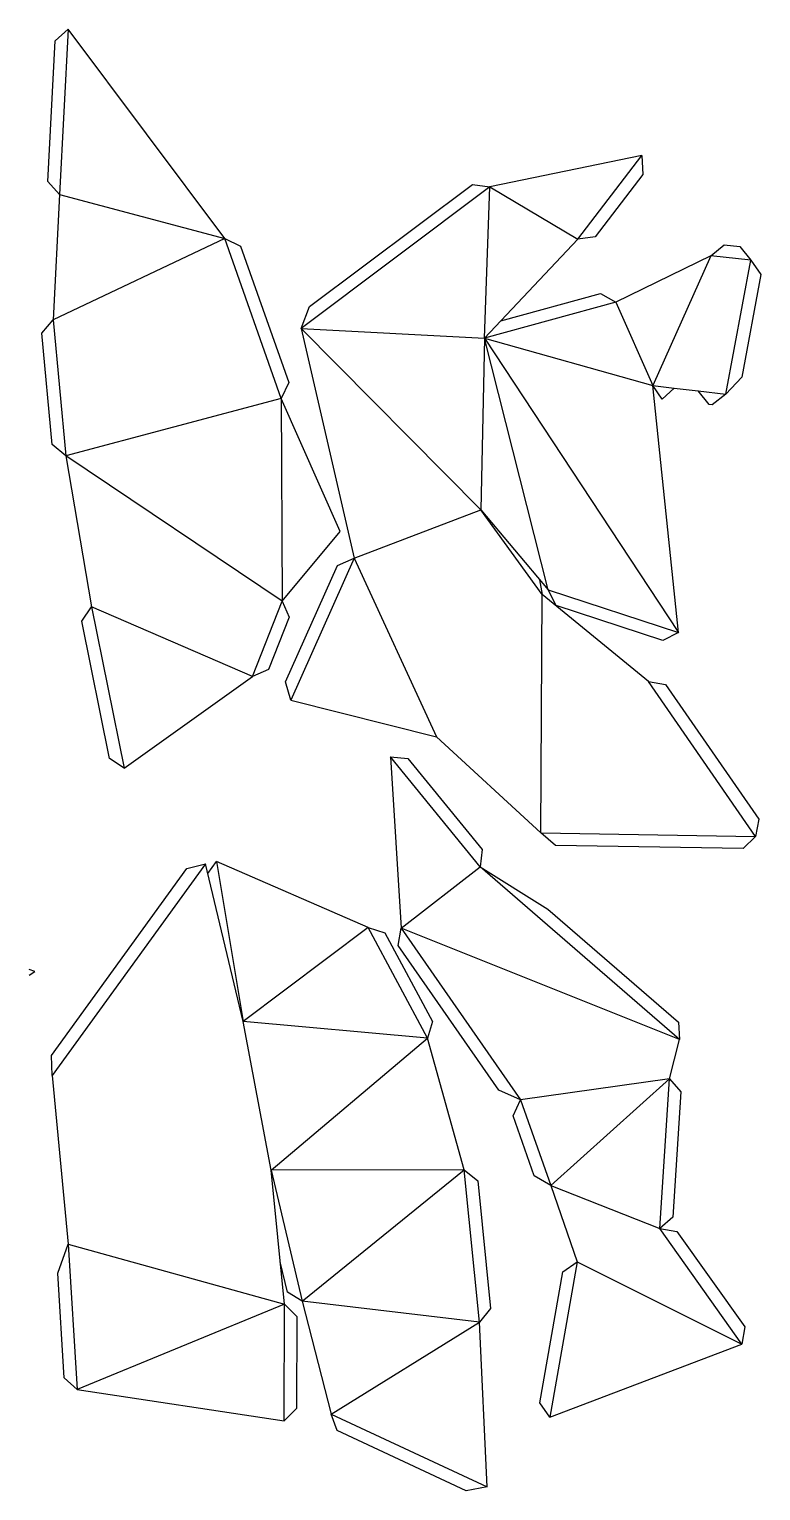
# Model space of a CAD drawing. Extents: x 902 to 1198, y 10 to 601.
import ezdxf

# ---------------------------------------------------------------- set-up
doc = ezdxf.new("R2010")
doc.units = 0

msp = doc.modelspace()

# ---------------------------------------------------------------- linework, layer by layer
at = {"layer": 'CutLine', "color": 8, "linetype": 'CONTINUOUS'}
for p, q in [((912.851437, 596.566105), (918.107464, 601.29624)), ((981.484969, 516.616469), (918.107464, 601.29624)), ((909.855456, 539.675403), (912.851437, 596.566105)), ((1150.212519, 550.248668), (1088.705852, 537.499034)), ((1150.212519, 550.248668), (1150.5714, 542.487057)), ((914.585591, 534.419376), (909.855456, 539.675403)), ((1015.812197, 489.04939), (1081.705583, 538.49715)), ((1081.705583, 538.49715), (1088.705852, 537.499034)), ((1150.5714, 542.487057), (1131.276938, 517.256963)), ((914.585591, 534.419376), (912.028674, 483.722226)), ((981.484969, 516.616469), (987.86217, 513.561748)), ((1086.579007, 476.223934), (1124.267879, 516.322575)), ((1131.276938, 517.256963), (1124.267879, 516.322575)), ((987.86217, 513.561748), (1007.328831, 458.299406)), ((1178.012957, 509.602041), (1139.617125, 490.897384)), ((1178.012957, 509.602041), (1183.51722, 514.040857)), ((1183.51722, 514.040857), (1189.822336, 513.365234)), ((1189.822336, 513.365234), (1194.261151, 507.860971)), ((1194.261151, 507.860971), (1198.263471, 502.031611)), ((1198.263471, 502.031611), (1190.54734, 460.509532)), ((1093.168559, 483.234812), (1133.464935, 494.38315)), ((1133.464935, 494.38315), (1139.617125, 490.897384)), ((1012.352558, 480.201942), (1015.812197, 489.04939)), ((907.51584, 478.278483), (912.028674, 483.722226)), ((1012.352558, 480.201942), (1033.816397, 387.185353)), ((911.730801, 433.197234), (907.51584, 478.278483)), ((1007.328831, 458.299406), (1004.27411, 451.922206)), ((1158.354615, 451.638268), (1154.668795, 457.103307)), ((1164.999328, 357.16889), (1154.668795, 457.103307)), ((1163.2018, 456.105562), (1158.354615, 451.638268)), ((1163.2018, 456.105562), (1173.001156, 454.968189)), ((1190.54734, 460.509532), (1184.179833, 453.611333)), ((1028.128415, 398.036494), (1004.27411, 451.922206)), ((1177.362253, 449.402146), (1173.001156, 454.968189)), ((1184.179833, 453.611333), (1178.61379, 449.250236)), ((1178.61379, 449.250236), (1177.362253, 449.402146)), ((917.174544, 428.684401), (911.730801, 433.197234)), ((917.174544, 428.684401), (927.609409, 367.596234)), ((1085.115154, 406.804888), (1112.278136, 374.417835)), ((1004.629335, 369.873077), (1028.128415, 398.036494)), ((1027.025578, 384.237071), (1033.816397, 387.185353)), ((1006.007319, 337.134951), (1027.025578, 384.237071)), ((1108.835411, 378.522676), (1109.894325, 372.559575)), ((1115.475495, 368.110942), (1112.278136, 374.417835)), ((923.69769, 361.705695), (927.609409, 367.596234)), ((1004.629335, 369.873077), (1007.475967, 363.400312)), ((1152.795863, 337.395556), (1109.894325, 372.559575)), ((1158.692435, 353.971531), (1115.475495, 368.110942)), ((934.922485, 306.102678), (923.69769, 361.705695)), ((1007.475967, 363.400312), (999.233653, 342.217031)), ((1164.999328, 357.16889), (1158.692435, 353.971531)), ((940.813024, 302.190958), (992.760888, 339.370399)), ((999.233653, 342.217031), (992.760888, 339.370399)), ((1152.795863, 337.395556), (1159.752086, 336.126318)), ((1008.219757, 329.823038), (1006.007319, 337.134951)), ((1159.752086, 336.126318), (1197.469171, 281.573605)), ((1008.219757, 329.823038), (1067.157363, 314.937324)), ((1067.157363, 314.937324), (1109.334799, 276.056551)), ((940.813024, 302.190958), (934.922485, 306.102678)), ((1048.451222, 306.847027), (1055.486785, 306.139321)), ((1048.451222, 306.847027), (1052.813552, 237.44032)), ((1055.486785, 306.139321), (1085.524434, 269.382857)), ((1197.469171, 281.573605), (1196.199932, 274.617382)), ((1115.189634, 270.958863), (1109.334799, 276.056551)), ((1196.199932, 274.617382), (1191.117791, 269.700896)), ((1085.524434, 269.382857), (1084.816728, 262.347294)), ((1191.117791, 269.700896), (1115.189634, 270.958863)), ((911.335667, 185.984742), (966.155909, 261.654297)), ((966.155909, 261.654297), (973.722411, 263.57605)), ((988.932853, 199.744134), (973.722411, 263.57605)), ((974.654651, 259.663825), (978.070756, 264.458011)), ((1039.46687, 237.710379), (978.070756, 264.458011)), ((1084.816728, 262.347294), (1112.213328, 245.196846)), ((1112.213328, 245.196846), (1164.945804, 199.444636)), ((1039.46687, 237.710379), (1046.235456, 235.664348)), ((1051.564935, 230.480367), (1052.813552, 237.44032)), ((1046.235456, 235.664348), (1065.48534, 199.734569)), ((1092.273635, 171.972145), (1051.564935, 230.480367)), ((904.718822, 219.974541), (902.4, 220.835511)), ((902.4, 218.531112), (904.718822, 219.974541)), ((1065.48534, 199.734569), (1063.439309, 192.965983)), ((1164.945804, 199.444636), (1165.445724, 192.391263)), ((1078.299225, 139.722907), (1063.439309, 192.965983)), ((1161.310706, 176.581874), (1165.445724, 192.391263)), ((911.668452, 177.921639), (911.335667, 185.984742)), ((911.668452, 177.921639), (918.208572, 109.643389)), ((1101.134361, 167.99166), (1092.273635, 171.972145)), ((1161.310706, 176.581874), (1165.978891, 171.270749)), ((1098.075084, 161.616644), (1101.134361, 167.99166)), ((1165.978891, 171.270749), (1162.713505, 120.587461)), ((1106.609632, 137.333243), (1098.075084, 161.616644)), ((1005.596477, 85.331926), (1000.258339, 139.550037)), ((1078.299225, 139.722907), (1083.775176, 135.24921)), ((1113.296321, 133.387158), (1106.609632, 137.333243)), ((1083.775176, 135.24921), (1088.984185, 83.537923)), ((1113.296321, 133.387158), (1124.06704, 102.479796)), ((1162.713505, 120.587461), (1157.40238, 115.919275)), ((1157.40238, 115.919275), (1164.373906, 114.73698)), ((1164.373906, 114.73698), (1191.794132, 76.117064)), ((913.912794, 97.932311), (918.208572, 109.643389)), ((1006.795571, 90.249314), (1003.914585, 102.414471)), ((1118.276966, 98.42085), (1124.06704, 102.479796)), ((916.497383, 55.50954), (913.912794, 97.932311)), ((1108.949328, 45.352503), (1118.276966, 98.42085)), ((1012.813236, 86.536134), (1006.795571, 90.249314)), ((1005.596477, 85.331926), (1010.580525, 80.316024)), ((1012.813236, 86.536134), (1024.544949, 40.859727)), ((1088.984185, 83.537923), (1084.510487, 78.061973)), ((1010.580525, 80.316024), (1010.462161, 43.157255)), ((1087.543466, 11.406242), (1084.510487, 78.061973)), ((1191.794132, 76.117064), (1190.611837, 69.145538)), ((1113.008274, 39.562429), (1190.611837, 69.145538)), ((921.792189, 50.822853), (916.497383, 55.50954)), ((921.792189, 50.822853), (1005.446259, 38.173207)), ((1010.462161, 43.157255), (1005.446259, 38.173207)), ((1113.008274, 39.562429), (1108.949328, 45.352503)), ((1026.956746, 34.212679), (1024.544949, 40.859727)), ((1079.11308, 9.828203), (1026.956746, 34.212679)), ((1087.543466, 11.406242), (1079.11308, 9.828203))]:
    msp.add_line(p, q, dxfattribs=at)
at = {"layer": 'MountainLine', "color": 5, "linetype": 'CONTINUOUS'}
for p, q in [((1086.579007, 476.223934), (1088.705852, 537.499034)), ((1088.705852, 537.499034), (1124.267879, 516.322575)), ((1139.617125, 490.897384), (1154.668795, 457.103307)), ((1112.278136, 374.417835), (1086.579007, 476.223934)), ((1004.27411, 451.922206), (917.174544, 428.684401)), ((1033.816397, 387.185353), (1085.115154, 406.804888)), ((992.760888, 339.370399), (1004.629335, 369.873077)), ((1109.334799, 276.056551), (1196.199932, 274.617382)), ((1039.46687, 237.710379), (988.932853, 199.744134)), ((1165.445724, 192.391263), (1052.813552, 237.44032)), ((1000.258339, 139.550037), (1063.439309, 192.965983)), ((1157.40238, 115.919275), (1161.310706, 176.581874)), ((1101.134361, 167.99166), (1113.296321, 133.387158)), ((1012.813236, 86.536134), (1078.299225, 139.722907)), ((1190.611837, 69.145538), (1157.40238, 115.919275)), ((918.208572, 109.643389), (1005.596477, 85.331926)), ((1124.06704, 102.479796), (1113.008274, 39.562429)), ((1124.06704, 102.479796), (1190.611837, 69.145538)), ((1024.544949, 40.859727), (1084.510487, 78.061973))]:
    msp.add_line(p, q, dxfattribs=at)
at = {"layer": 'ValleyLine', "color": 1, "linetype": 'CONTINUOUS'}
for p, q in [((918.107464, 601.29624), (914.585591, 534.419376)), ((1124.267879, 516.322575), (1150.212519, 550.248668)), ((914.585591, 534.419376), (981.484969, 516.616469)), ((1088.705852, 537.499034), (1012.352558, 480.201942)), ((981.484969, 516.616469), (912.028674, 483.722226)), ((1004.27411, 451.922206), (981.484969, 516.616469)), ((1178.012957, 509.602041), (1154.668795, 457.103307)), ((1194.261151, 507.860971), (1178.012957, 509.602041)), ((1184.179833, 453.611333), (1194.261151, 507.860971)), ((1139.617125, 490.897384), (1086.579007, 476.223934)), ((912.028674, 483.722226), (917.174544, 428.684401)), ((1012.352558, 480.201942), (1086.579007, 476.223934)), ((1012.352558, 480.201942), (1085.115154, 406.804888)), ((1086.579007, 476.223934), (1085.115154, 406.804888)), ((1086.579007, 476.223934), (1154.668795, 457.103307)), ((1086.579007, 476.223934), (1164.999328, 357.16889)), ((1154.668795, 457.103307), (1163.2018, 456.105562)), ((1004.27411, 451.922206), (1004.629335, 369.873077)), ((1173.001156, 454.968189), (1184.179833, 453.611333)), ((1004.629335, 369.873077), (917.174544, 428.684401)), ((1109.894325, 372.559575), (1085.115154, 406.804888)), ((1033.816397, 387.185353), (1008.219757, 329.823038)), ((1033.816397, 387.185353), (1067.157363, 314.937324)), ((1112.278136, 374.417835), (1164.999328, 357.16889)), ((992.760888, 339.370399), (927.609409, 367.596234)), ((927.609409, 367.596234), (940.813024, 302.190958)), ((1109.334799, 276.056551), (1109.894325, 372.559575)), ((1196.199932, 274.617382), (1152.795863, 337.395556)), ((1084.816728, 262.347294), (1048.451222, 306.847027)), ((973.722411, 263.57605), (911.668452, 177.921639)), ((978.070756, 264.458011), (988.932853, 199.744134)), ((1052.813552, 237.44032), (1084.816728, 262.347294)), ((1165.445724, 192.391263), (1084.816728, 262.347294)), ((1063.439309, 192.965983), (1039.46687, 237.710379)), ((1052.813552, 237.44032), (1101.134361, 167.99166)), ((1000.258339, 139.550037), (988.932853, 199.744134)), ((1063.439309, 192.965983), (988.932853, 199.744134)), ((1161.310706, 176.581874), (1101.134361, 167.99166)), ((1161.310706, 176.581874), (1113.296321, 133.387158)), ((1078.299225, 139.722907), (1000.258339, 139.550037)), ((1000.258339, 139.550037), (1012.813236, 86.536134)), ((1084.510487, 78.061973), (1078.299225, 139.722907)), ((1113.296321, 133.387158), (1157.40238, 115.919275)), ((918.208572, 109.643389), (921.792189, 50.822853)), ((1005.596477, 85.331926), (921.792189, 50.822853)), ((1005.446259, 38.173207), (1005.596477, 85.331926)), ((1084.510487, 78.061973), (1012.813236, 86.536134)), ((1024.544949, 40.859727), (1087.543466, 11.406242))]:
    msp.add_line(p, q, dxfattribs=at)

doc.saveas('drawing.dxf')
